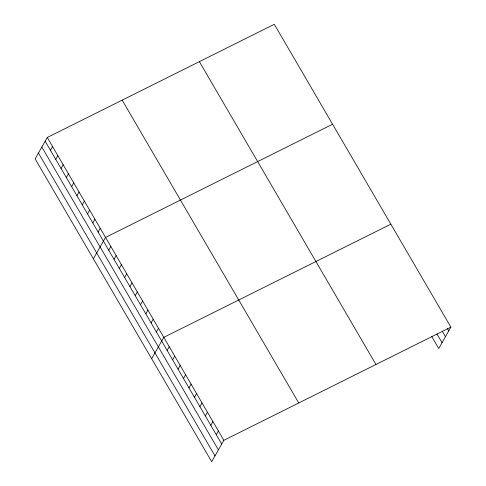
<?xml version="1.0" encoding="UTF-8"?>
<svg xmlns="http://www.w3.org/2000/svg" width="486" height="486" viewBox="0 0 486 486"><rect width="100%" height="100%" fill="white"/><g stroke="black" fill="none" stroke-linecap="round" stroke-linejoin="round"><path stroke-width="0.73" d="M47.264 137.483L35.12 158.861L211.689 461.7L223.833 440.322L450.88 327.139L274.311 24.3L47.264 137.483L223.833 440.322M50.453 150.283L52.561 146.572M55.75 159.365L57.858 155.654M61.042 168.454L63.156 164.742M66.339 177.536L68.453 173.824M71.636 186.624L73.751 182.912M76.934 195.706L79.048 191.994M82.231 204.794L84.339 201.083M87.529 213.876L89.637 210.165M92.826 222.965L94.934 219.253M98.123 232.053L100.231 228.335M93.385 258.795L105.529 237.423L332.582 124.24M108.718 250.223L110.826 246.505M114.016 259.305L116.124 255.593M119.313 268.394L121.421 264.676M124.61 277.476L126.718 273.764M129.908 286.564L132.016 282.846M135.205 295.646L137.313 291.934M140.503 304.734L142.611 301.016M145.8 313.816L147.908 310.104M151.097 322.904L153.205 319.187M156.389 331.987L158.503 328.275M151.656 358.735L163.8 337.357L390.847 224.174M167.148 350.43L169.256 346.718M172.603 359.792L174.711 356.08M178.058 369.153L180.172 365.442M183.52 378.515L185.628 374.803M188.975 387.877L191.083 384.165M194.436 397.238L196.544 393.52M199.892 406.594L202 402.882M205.347 415.955L207.461 412.243M210.809 425.317L212.917 421.605M216.264 434.678L218.372 430.967M450.88 327.139L438.737 348.517L431.823 336.658M447.314 328.36L448.772 330.857M442.187 331.063L445.462 336.683M436.957 333.949L442.047 342.685M199.388 61.649L375.951 364.494M122.186 100.134L298.756 402.973M45.155 141.195L221.719 444.04M41.845 147.027L218.408 449.866M38.43 153.029L215 455.874"/></g></svg>
